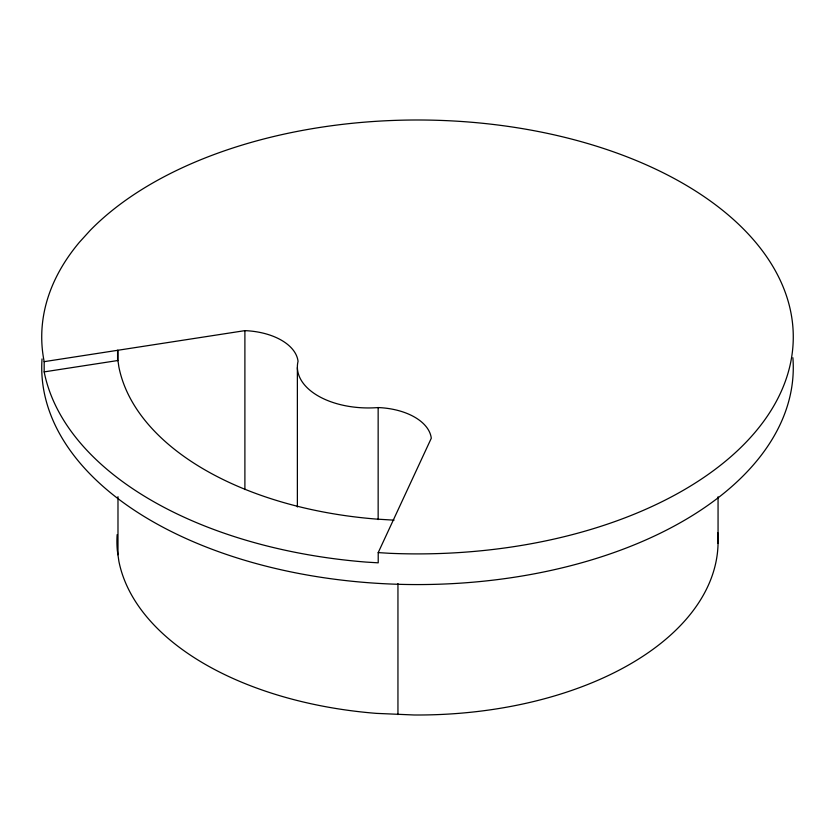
<?xml version="1.0" encoding="UTF-8"?>
<svg xmlns="http://www.w3.org/2000/svg" width="835" height="835" viewBox="0 0 835 835"><rect width="100%" height="100%" fill="white"/><g stroke="black" fill="none" stroke-linecap="round" stroke-linejoin="round"><path stroke-width="1.25" d="M378.213 552.603L431.288 438.25A57.145 32.993 0 0 0 378.151 407.563A71.017 40.998 0 0 1 298.043 361.315A57.145 32.993 0 0 0 244.895 330.639L44.172 361.659L44.172 371.888A375.771 216.954 0 0 0 366.106 562.091L378.213 562.832L378.213 552.603L389.58 553.302A375.771 216.954 0 0 0 784.138 384.497A375.771 216.954 0 0 0 552.54 134.487A375.771 216.954 0 0 0 90.316 230.251L79.356 242.317A375.771 216.954 0 0 0 44.172 361.659M44.172 371.888L117.944 360.501L117.944 350.272M394.047 520.163L376.397 519.088A300.579 173.544 0 0 1 118.873 366.941L117.944 360.501M117.944 554.784L117.317 550.359A300.579 173.544 0 0 1 117.15 534.609M718.058 496.762L718.058 543.46M397.951 583.561L397.951 714.583M378.151 407.563L378.151 519.589M297.375 367.609L297.375 506.981M244.895 330.639L244.895 489.55M117.986 496.689L117.986 555.066L118.873 561.224A300.579 173.544 0 0 0 376.397 713.372L414.035 714.99A300.579 173.544 0 0 0 717.683 532.563M117.589 350.335L117.589 360.553M792.885 357.735A375.771 216.954 0 0 1 418.533 584.573A375.771 216.954 0 0 1 42.032 358.935"/></g></svg>
